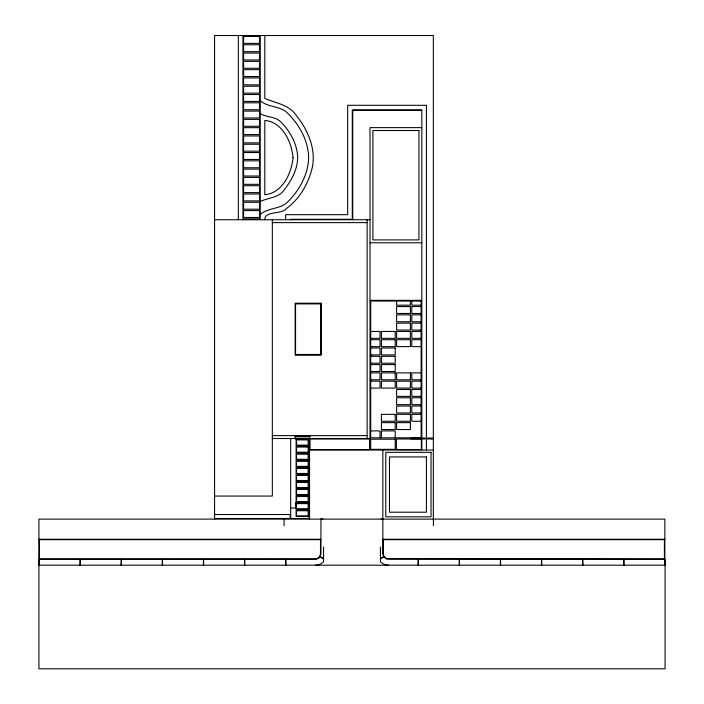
<?xml version="1.0" encoding="UTF-8"?>
<svg xmlns="http://www.w3.org/2000/svg" width="704" height="704" viewBox="0 0 704 704"><rect width="100%" height="100%" fill="white"/><g stroke="black" fill="none" stroke-linecap="round" stroke-linejoin="round"><path stroke-width="1.06" d="M295.513 436.788L295.513 435.635M309.214 436.788L309.214 435.635M309.91 436.788L310.138 436.33M320.734 354.693L320.734 303.565L295.513 303.565L295.513 354.693L320.734 354.693L320.734 303.565M295.513 354.693L295.513 303.565M260.207 214.535C268.25 207.196 280.958 209.625 288.438 201.168C299.851 189.596 308.255 174.082 308.66 157.564C308.255 141.055 299.851 125.541 288.438 113.96C280.958 105.503 268.25 107.941 260.207 100.602M380.424 558.765L383.742 556.556M380.424 559.02L383.856 556.723M260.207 201.59C268.418 197.393 279.338 198.088 284.742 189.138C291.72 180.039 297.51 169.294 297.678 157.564C297.273 144.135 290.259 131.604 281.081 122.109C275.546 116.195 266.649 117.709 260.207 113.538M421.828 110.361L352.739 110.361L352.739 219.745M421.828 127.626L370.014 127.626L370.014 438.513L272.193 438.513M243.628 218.865L259.521 218.865M214.57 219.745L370.014 219.745M272.342 222.622L367.136 222.622M370.014 242.774L421.828 242.774M370.014 300.344L421.828 300.344M295.742 303.802L320.496 303.802M421.133 305.184L411.805 305.184L411.805 301.039M421.133 306.566L411.805 306.566L411.805 313.474L421.133 313.474M421.133 314.855L411.805 314.855L411.805 321.763L421.133 321.763M421.133 323.145L411.805 323.145L411.805 330.053L421.133 330.053M370.7 331.434L380.028 331.434L380.028 338.342L370.7 338.342M421.133 331.434L411.805 331.434L411.805 338.342L421.133 338.342M370.7 339.724L380.028 339.724L380.028 346.632L370.7 346.632M421.133 339.724L411.805 339.724L411.805 346.632L421.133 346.632M370.7 348.014L380.028 348.014L380.028 354.922L370.7 354.922M295.742 354.464L320.496 354.464M370.7 356.303L380.028 356.303L380.028 363.211L370.7 363.211M370.7 364.593L380.028 364.593L380.028 371.501L370.7 371.501M370.7 372.882L380.028 372.882L380.028 379.79L370.7 379.79M421.133 372.882L411.805 372.882L411.805 379.79L421.133 379.79M370.7 381.172L380.028 381.172L380.028 388.08L370.7 388.08M421.133 381.172L411.805 381.172L411.805 388.08L421.133 388.08M421.133 389.462L411.805 389.462L411.805 396.37L421.133 396.37M421.133 397.751L411.805 397.751L411.805 404.659L421.133 404.659M421.133 406.041L411.805 406.041L411.805 412.958L421.133 412.958M421.133 414.339L411.805 414.339L411.805 421.247L421.133 421.247M370.7 430.918L380.028 430.918L380.028 437.826M272.342 435.635L367.136 435.635M295.742 436.216L308.986 436.093M295.742 436.33L308.986 436.33M295.17 436.788L309.558 436.788M410.599 438.196L433.514 438.196M410.599 438.83L433.514 438.83M433.338 450.032L309.558 450.032L309.558 519.112M214.57 496.065L272.342 496.065L272.342 219.745M309.1 502.709L295.627 502.709L295.627 508.024L290.682 508.024M214.57 514.51L290.682 514.51M214.57 518.478L309.1 518.478L309.1 438.979L295.627 438.979L295.627 438.513M321.077 519.015L322.898 519.015M381.102 519.015L382.923 519.015M38.931 539.229L320.954 539.229M382.835 539.229L664.858 539.229M38.931 559.337L316.017 559.293L319.29 557.674L320.91 554.4L320.954 519.112M38.931 565.171L665.069 565.171M320.258 556.556L323.576 558.765M320.144 556.723L323.576 559.02M664.858 565.171L664.858 519.112L38.931 519.112L38.931 668.8L665.069 668.8L665.069 559.337L386.346 558.906L383.601 556.494L382.835 553.661L382.835 450.032M623.946 559.346L623.946 565.171M623.735 559.346L623.735 565.171M582.824 559.346L582.824 565.171M582.622 559.346L582.622 565.171M541.71 559.346L541.71 565.171M541.499 559.346L541.499 565.171M500.588 559.346L500.588 565.171M500.377 559.346L500.377 565.171M459.466 559.346L459.466 565.171M459.263 559.346L459.263 565.171M433.409 519.112L433.409 525.694M433.338 519.112L433.338 35.517L214.57 35.517L214.57 519.112M431.913 438.284L431.913 438.742M431.341 438.284L431.341 438.742M430.206 438.284L430.206 438.742M429.625 438.284L429.625 438.742M428.49 438.284L428.49 438.742M427.918 438.284L427.918 438.742M426.43 450.032L426.43 105.292L347.67 105.292L347.67 214.676L285.613 214.676L285.613 219.745M424.494 438.284L424.494 438.742M423.359 438.284L423.359 438.742M421.828 450.032L421.828 109.894L352.282 109.894L352.282 219.287L290.215 219.287L290.215 219.745M418.352 559.346L418.352 565.171M418.141 559.346L418.141 565.171M410.423 301.039L410.423 305.184L396.607 305.184L396.607 301.039M395.226 437.826L395.226 430.918L381.41 430.918L381.41 437.826M383.293 553.643L383.293 539.686L664.4 539.686L664.4 558.879L388.529 558.879A5.227 5.227 0 0 1 383.293 553.643M380.424 547.114L380.477 561.801A11.51 11.51 0 0 0 388.617 565.171M367.136 219.745L367.136 438.513M323.576 547.114L323.523 561.801A11.51 11.51 0 0 1 315.383 565.171M309.558 435.635L309.558 438.513M295.17 435.635L295.17 438.513M290.682 438.513L290.682 518.478M290.215 514.51L290.215 518.478M285.859 559.346L285.859 565.171M285.648 559.346L285.648 565.171M284.073 519.112L284.073 525.694M264.81 35.517L264.81 98.393C275.968 103.312 289.467 104.632 296.745 116.063C307.912 130.17 315.753 148.289 312.497 166.558C308.766 182.978 299.886 198.994 285.974 208.859C281.424 214.72 264.299 210.593 264.81 219.745M260.207 35.517L260.207 219.745M244.737 559.346L244.737 565.171M244.534 559.346L244.534 565.171M242.933 35.517L242.933 219.745M238.33 35.517L238.33 219.745M203.623 559.346L203.623 565.171M203.412 559.346L203.412 565.171M162.501 559.346L162.501 565.171M162.29 559.346L162.29 565.171M121.378 559.346L121.378 565.171M121.176 559.346L121.176 565.171M80.265 559.346L80.265 565.171M80.054 559.346L80.054 565.171M39.142 559.346L39.142 565.171M293.049 157.564C291.614 173.193 282.498 193.142 264.81 194.726L264.81 120.41C282.498 121.986 291.614 141.944 293.049 157.564M259.521 36.476L243.628 36.476L243.628 43.384L259.521 43.384L259.521 36.476M259.521 44.766L243.628 44.766L243.628 51.674L259.521 51.674L259.521 44.766M259.521 53.055L243.628 53.055L243.628 59.972L259.521 59.972L259.521 53.055M259.521 61.354L243.628 61.354L243.628 68.262L259.521 68.262L259.521 61.354M259.521 69.643L243.628 69.643L243.628 76.551L259.521 76.551L259.521 69.643M259.521 77.933L243.628 77.933L243.628 84.841L259.521 84.841L259.521 77.933M259.521 86.222L243.628 86.222L243.628 93.13L259.521 93.13L259.521 86.222M259.521 94.512L243.628 94.512L243.628 101.42L259.521 101.42L259.521 94.512M259.521 102.802L243.628 102.802L243.628 109.71L259.521 109.71L259.521 102.802M259.521 111.091L243.628 111.091L243.628 117.999L259.521 117.999L259.521 111.091M259.521 119.381L243.628 119.381L243.628 126.289L259.521 126.289L259.521 119.381M259.521 127.67L243.628 127.67L243.628 134.578L259.521 134.578L259.521 127.67M418.95 130.513L372.891 130.513L372.891 239.897L418.95 239.897L418.95 130.513M259.521 135.96L243.628 135.96L243.628 142.868L259.521 142.868L259.521 135.96M259.521 144.25L243.628 144.25L243.628 151.158L259.521 151.158L259.521 144.25M259.521 152.539L243.628 152.539L243.628 159.447L259.521 159.447L259.521 152.539M259.521 160.829L243.628 160.829L243.628 167.746L259.521 167.746L259.521 160.829M259.521 169.127L243.628 169.127L243.628 176.035L259.521 176.035L259.521 169.127M259.521 177.417L243.628 177.417L243.628 184.325L259.521 184.325L259.521 177.417M259.521 185.706L243.628 185.706L243.628 192.614L259.521 192.614L259.521 185.706M259.521 193.996L243.628 193.996L243.628 200.904L259.521 200.904L259.521 193.996M259.521 202.286L243.628 202.286L243.628 209.194L259.521 209.194L259.521 202.286M259.521 210.575L243.628 210.575L243.628 217.483L259.521 217.483L259.521 210.575M421.133 301.039L370.7 301.039L370.7 437.826L421.133 437.826L421.133 301.039M321.077 303.222L295.17 303.222L295.17 355.036L321.077 355.036L321.077 303.222M410.423 306.566L396.607 306.566L396.607 313.474L410.423 313.474L410.423 306.566M410.423 314.855L396.607 314.855L396.607 321.763L410.423 321.763L410.423 314.855M410.423 323.145L396.607 323.145L396.607 330.053L410.423 330.053L410.423 323.145M395.226 331.434L381.41 331.434L381.41 338.342L395.226 338.342L395.226 331.434M410.423 331.434L396.607 331.434L396.607 338.342L410.423 338.342L410.423 331.434M395.226 339.724L381.41 339.724L381.41 346.632L395.226 346.632L395.226 339.724M410.423 339.724L396.607 339.724L396.607 346.632L410.423 346.632L410.423 339.724M395.226 348.014L381.41 348.014L381.41 354.922L395.226 354.922L395.226 348.014M395.226 356.303L381.41 356.303L381.41 363.211L395.226 363.211L395.226 356.303M395.226 364.593L381.41 364.593L381.41 371.501L395.226 371.501L395.226 364.593M395.226 372.882L381.41 372.882L381.41 379.79L395.226 379.79L395.226 372.882M410.423 372.882L396.607 372.882L396.607 379.79L410.423 379.79L410.423 372.882M395.226 381.172L381.41 381.172L381.41 388.08L395.226 388.08L395.226 381.172M410.423 381.172L396.607 381.172L396.607 388.08L410.423 388.08L410.423 381.172M410.423 389.462L396.607 389.462L396.607 396.37L410.423 396.37L410.423 389.462M410.423 397.751L396.607 397.751L396.607 404.659L410.423 404.659L410.423 397.751M410.423 406.041L396.607 406.041L396.607 412.958L410.423 412.958L410.423 406.041M395.226 414.339L381.41 414.339L381.41 421.247L395.226 421.247L395.226 414.339M410.423 414.339L396.607 414.339L396.607 421.247L410.423 421.247L410.423 414.339M395.226 422.629L381.41 422.629L381.41 429.537L395.226 429.537L395.226 422.629M410.423 422.629L396.607 422.629L396.607 429.537L410.423 429.537L410.423 422.629M369.547 438.979L310.024 438.979L310.024 449.566L369.547 449.566L369.547 438.979M421.362 438.979L396.378 438.979L396.378 449.566L421.362 449.566L421.362 438.979M395.226 439.208L370.7 439.208L370.7 449.337L395.226 449.337L395.226 439.208M308.642 439.437L296.094 439.437L296.094 445.597L308.642 445.597L308.642 439.437M308.176 439.894L296.551 439.894L296.551 445.139L308.176 445.139L308.176 439.894M308.642 446.521L296.094 446.521L296.094 452.681L308.642 452.681L308.642 446.521M308.176 446.978L296.551 446.978L296.551 452.214L308.176 452.214L308.176 446.978M431.033 452.329L385.783 452.329L385.783 516.815L431.033 516.815L431.033 452.329M308.642 453.596L296.094 453.596L296.094 459.756L308.642 459.756L308.642 453.596M308.176 454.062L296.551 454.062L296.551 459.298L308.176 459.298L308.176 454.062M426.43 456.94L389.47 456.94L389.47 512.204L426.43 512.204L426.43 456.94M308.642 460.68L296.094 460.68L296.094 466.84L308.642 466.84L308.642 460.68M308.176 461.138L296.551 461.138L296.551 466.382L308.176 466.382L308.176 461.138M308.642 467.764L296.094 467.764L296.094 473.924L308.642 473.924L308.642 467.764M308.176 468.222L296.551 468.222L296.551 473.458L308.176 473.458L308.176 468.222M308.642 474.839L296.094 474.839L296.094 480.999L308.642 480.999L308.642 474.839M308.176 475.306L296.551 475.306L296.551 480.542L308.176 480.542L308.176 475.306M308.642 481.923L296.094 481.923L296.094 488.083L308.642 488.083L308.642 481.923M308.176 482.381L296.551 482.381L296.551 487.626L308.176 487.626L308.176 482.381M308.642 489.007L296.094 489.007L296.094 495.167L308.642 495.167L308.642 489.007M308.176 489.465L296.551 489.465L296.551 494.701L308.176 494.701L308.176 489.465M308.642 496.082L296.094 496.082L296.094 502.242L308.642 502.242L308.642 496.082M308.176 496.549L296.551 496.549L296.551 501.785L308.176 501.785L308.176 496.549M308.642 503.166L296.094 503.166L296.094 509.326L308.642 509.326L308.642 503.166M308.176 503.624L296.551 503.624L296.551 508.869L308.176 508.869L308.176 503.624M308.642 510.25L296.094 510.25L296.094 516.41L308.642 516.41L308.642 510.25M308.176 510.708L296.551 510.708L296.551 515.953L308.176 515.953L308.176 510.708M320.496 539.686L39.398 539.686L39.398 558.879L315.26 558.879A5.227 5.227 0 0 0 320.496 553.643L320.496 539.686"/></g></svg>
